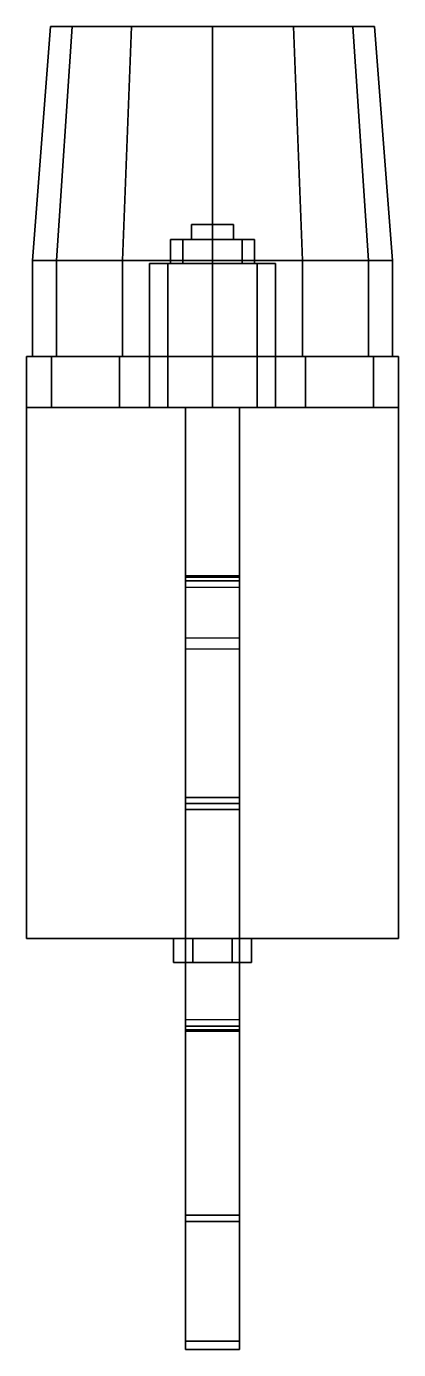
# Model space of a CAD drawing. Extents: x -0.62 to 0.62, y -1.82 to 2.59.
import ezdxf

# ---------------------------------------------------------------- set-up
doc = ezdxf.new("R2010")
doc.units = 0
doc.layers.add('SLEEVE', color=5, linetype='CONTINUOUS')

msp = doc.modelspace()

# ---------------------------------------------------------------- linework, layer by layer
at = {"layer": 'SLEEVE'}
for points in [[(-0.4677, 2.59, 0.27), (-0.54, 2.59), (-0.6, 1.81), (-0.5196, 1.81, 0.3)], [(-0.54, 2.59), (-0.4677, 2.59, -0.27), (-0.5196, 1.81, -0.3), (-0.6, 1.81)], [(-0.433, 2.59, 0.25), (-0.5, 2.59), (-0.54, 2.59), (-0.4677, 2.59, 0.27)], [(-0.5, 2.59), (-0.433, 2.59, -0.25), (-0.4677, 2.59, -0.27), (-0.54, 2.59)], [(-0.27, 2.59, 0.4677), (-0.4677, 2.59, 0.27), (-0.5196, 1.81, 0.3), (-0.3, 1.81, 0.5196)], [(-0.4677, 2.59, -0.27), (-0.27, 2.59, -0.4677), (-0.3, 1.81, -0.5196), (-0.5196, 1.81, -0.3)], [(-0.25, 2.59, 0.433), (-0.433, 2.59, 0.25), (-0.4677, 2.59, 0.27), (-0.27, 2.59, 0.4677)], [(-0.433, 2.59, -0.25), (-0.25, 2.59, -0.433), (-0.27, 2.59, -0.4677), (-0.4677, 2.59, -0.27)], [(0, 2.59, 0.54), (-0.27, 2.59, 0.4677), (-0.3, 1.81, 0.5196), (0, 1.81, 0.6)], [(-0.27, 2.59, -0.4677), (0, 2.59, -0.54), (0, 1.81, -0.6), (-0.3, 1.81, -0.5196)], [(0, 2.59, 0.5), (-0.25, 2.59, 0.433), (-0.27, 2.59, 0.4677), (0, 2.59, 0.54)], [(-0.25, 2.59, -0.433), (0, 2.59, -0.5), (0, 2.59, -0.54), (-0.27, 2.59, -0.4677)], [(0.27, 2.59, 0.4677), (0, 2.59, 0.54), (0, 1.81, 0.6), (0.3, 1.81, 0.5196)], [(0, 2.59, -0.54), (0.27, 2.59, -0.4677), (0.3, 1.81, -0.5196), (0, 1.81, -0.6)], [(0.25, 2.59, 0.433), (0, 2.59, 0.5), (0, 2.59, 0.54), (0.27, 2.59, 0.4677)], [(0, 2.59, -0.5), (0.25, 2.59, -0.433), (0.27, 2.59, -0.4677), (0, 2.59, -0.54)], [(0.25, 2.59, -0.433), (0.433, 2.59, -0.25), (0.4677, 2.59, -0.27), (0.27, 2.59, -0.4677)], [(0.433, 2.59, 0.25), (0.25, 2.59, 0.433), (0.27, 2.59, 0.4677), (0.4677, 2.59, 0.27)], [(0.4677, 2.59, 0.27), (0.27, 2.59, 0.4677), (0.3, 1.81, 0.5196), (0.5196, 1.81, 0.3)], [(0.27, 2.59, -0.4677), (0.4677, 2.59, -0.27), (0.5196, 1.81, -0.3), (0.3, 1.81, -0.5196)], [(0.433, 2.59, -0.25), (0.5, 2.59), (0.54, 2.59), (0.4677, 2.59, -0.27)], [(0.5, 2.59), (0.433, 2.59, 0.25), (0.4677, 2.59, 0.27), (0.54, 2.59)], [(0.54, 2.59), (0.4677, 2.59, 0.27), (0.5196, 1.81, 0.3), (0.6, 1.81)], [(0.4677, 2.59, -0.27), (0.54, 2.59), (0.6, 1.81), (0.5196, 1.81, -0.3)], [(0, 1.93, 1.01), (-0.07, 1.93, 0.94), (-0.07, 1.88, 0.94), (0, 1.88, 1.01)], [(-0.07, 1.93, 0.94), (0, 1.93, 0.87), (0, 1.88, 0.87), (-0.07, 1.88, 0.94)], [(0.07, 1.93, 0.94), (0, 1.93, 0.87), (-0.07, 1.93, 0.94), (0, 1.93, 1.01)], [(-0.07, 1.93, -0.94), (0, 1.93, -0.87), (0.07, 1.93, -0.94), (0, 1.93, -1.01)], [(0, 1.93, -0.87), (-0.07, 1.93, -0.94), (-0.07, 1.88, -0.94), (0, 1.88, -0.87)], [(-0.07, 1.93, -0.94), (0, 1.93, -1.01), (0, 1.88, -1.01), (-0.07, 1.88, -0.94)], [(0.07, 1.93, 0.94), (0, 1.93, 1.01), (0, 1.88, 1.01), (0.07, 1.88, 0.94)], [(0, 1.93, 0.87), (0.07, 1.93, 0.94), (0.07, 1.88, 0.94), (0, 1.88, 0.87)], [(0.07, 1.93, -0.94), (0, 1.93, -0.87), (0, 1.88, -0.87), (0.07, 1.88, -0.94)], [(0, 1.93, -1.01), (0.07, 1.93, -0.94), (0.07, 1.88, -0.94), (0, 1.88, -1.01)], [(-0.099, 1.88, 1.039), (-0.14, 1.88, 0.94), (-0.14, 1.8, 0.94), (-0.099, 1.8, 1.039)], [(-0.14, 1.88, 0.94), (-0.099, 1.88, 0.841), (-0.099, 1.8, 0.841), (-0.14, 1.8, 0.94)], [(0.099, 1.88, 1.039), (-0.14, 1.88, 0.94), (-0.099, 1.88, 1.039), (0, 1.88, 1.08)], [(0.14, 1.88, 0.94), (-0.099, 1.88, 0.841), (-0.14, 1.88, 0.94), (0.099, 1.88, 1.039)], [(-0.099, 1.88, -0.841), (0, 1.88, -0.8), (0.099, 1.88, -0.841), (-0.14, 1.88, -0.94)], [(-0.14, 1.88, -0.94), (0.099, 1.88, -0.841), (0.14, 1.88, -0.94), (-0.099, 1.88, -1.039)], [(-0.099, 1.88, -0.841), (-0.14, 1.88, -0.94), (-0.14, 1.8, -0.94), (-0.099, 1.8, -0.841)], [(-0.14, 1.88, -0.94), (-0.099, 1.88, -1.039), (-0.099, 1.8, -1.039), (-0.14, 1.8, -0.94)], [(0, 1.88, 1.08), (-0.099, 1.88, 1.039), (-0.099, 1.8, 1.039), (0, 1.8, 1.08)], [(-0.099, 1.88, 0.841), (0, 1.88, 0.8), (0, 1.8, 0.8), (-0.099, 1.8, 0.841)], [(0.099, 1.88, 0.841), (0, 1.88, 0.8), (-0.099, 1.88, 0.841), (0.14, 1.88, 0.94)], [(-0.099, 1.88, -1.039), (0.14, 1.88, -0.94), (0.099, 1.88, -1.039), (0, 1.88, -1.08)], [(0, 1.88, -0.8), (-0.099, 1.88, -0.841), (-0.099, 1.8, -0.841), (0, 1.8, -0.8)], [(-0.099, 1.88, -1.039), (0, 1.88, -1.08), (0, 1.8, -1.08), (-0.099, 1.8, -1.039)], [(0.099, 1.88, 1.039), (0, 1.88, 1.08), (0, 1.8, 1.08), (0.099, 1.8, 1.039)], [(0, 1.88, 0.8), (0.099, 1.88, 0.841), (0.099, 1.8, 0.841), (0, 1.8, 0.8)], [(0.099, 1.88, -0.841), (0, 1.88, -0.8), (0, 1.8, -0.8), (0.099, 1.8, -0.841)], [(0, 1.88, -1.08), (0.099, 1.88, -1.039), (0.099, 1.8, -1.039), (0, 1.8, -1.08)], [(0.14, 1.88, 0.94), (0.099, 1.88, 1.039), (0.099, 1.8, 1.039), (0.14, 1.8, 0.94)], [(0.099, 1.88, 0.841), (0.14, 1.88, 0.94), (0.14, 1.8, 0.94), (0.099, 1.8, 0.841)], [(0.14, 1.88, -0.94), (0.099, 1.88, -0.841), (0.099, 1.8, -0.841), (0.14, 1.8, -0.94)], [(0.099, 1.88, -1.039), (0.14, 1.88, -0.94), (0.14, 1.8, -0.94), (0.099, 1.8, -1.039)], [(-0.5196, 1.81, 0.3), (-0.6, 1.81), (-0.6, 1.49), (-0.5196, 1.49, 0.3)], [(-0.6, 1.81), (-0.5196, 1.81, -0.3), (-0.5196, 1.49, -0.3), (-0.6, 1.49)], [(-0.3, 1.81, 0.5196), (-0.5196, 1.81, 0.3), (-0.5196, 1.49, 0.3), (-0.3, 1.49, 0.5196)], [(-0.5196, 1.81, -0.3), (-0.3, 1.81, -0.5196), (-0.3, 1.49, -0.5196), (-0.5196, 1.49, -0.3)], [(0, 1.81, 0.6), (-0.3, 1.81, 0.5196), (-0.3, 1.49, 0.5196), (0, 1.49, 0.6)], [(-0.3, 1.81, -0.5196), (0, 1.81, -0.6), (0, 1.49, -0.6), (-0.3, 1.49, -0.5196)], [(0.3, 1.81, 0.5196), (0, 1.81, 0.6), (0, 1.49, 0.6), (0.3, 1.49, 0.5196)], [(0, 1.81, -0.6), (0.3, 1.81, -0.5196), (0.3, 1.49, -0.5196), (0, 1.49, -0.6)], [(0.5196, 1.81, 0.3), (0.3, 1.81, 0.5196), (0.3, 1.49, 0.5196), (0.5196, 1.49, 0.3)], [(0.3, 1.81, -0.5196), (0.5196, 1.81, -0.3), (0.5196, 1.49, -0.3), (0.3, 1.49, -0.5196)], [(0.6, 1.81), (0.5196, 1.81, 0.3), (0.5196, 1.49, 0.3), (0.6, 1.49)], [(0.5196, 1.81, -0.3), (0.6, 1.81), (0.6, 1.49), (0.5196, 1.49, -0.3)], [(-0.1485, 1.8, 1.1485), (-0.21, 1.8, 1), (-0.21, 1.32, 1), (-0.1485, 1.32, 1.1485)], [(-0.21, 1.8, 1), (-0.1485, 1.8, 0.8515), (-0.1485, 1.32, 0.8515), (-0.21, 1.32, 1)], [(0.21, 1.8, 1), (-0.1485, 1.8, 0.8515), (-0.21, 1.8, 1), (0.1485, 1.8, 1.1485)], [(0.1485, 1.8, 1.1485), (-0.21, 1.8, 1), (-0.1485, 1.8, 1.1485), (0, 1.8, 1.21)], [(-0.21, 1.8, -1), (0.1485, 1.8, -0.8515), (0.21, 1.8, -1), (-0.1485, 1.8, -1.1485)], [(-0.1485, 1.8, -0.8515), (0, 1.8, -0.79), (0.1485, 1.8, -0.8515), (-0.21, 1.8, -1)], [(-0.1485, 1.8, -0.8515), (-0.21, 1.8, -1), (-0.21, 1.32, -1), (-0.1485, 1.32, -0.8515)], [(-0.21, 1.8, -1), (-0.1485, 1.8, -1.1485), (-0.1485, 1.32, -1.1485), (-0.21, 1.32, -1)], [(0, 1.8, 1.21), (-0.1485, 1.8, 1.1485), (-0.1485, 1.32, 1.1485), (0, 1.32, 1.21)], [(-0.1485, 1.8, 0.8515), (0, 1.8, 0.79), (0, 1.32, 0.79), (-0.1485, 1.32, 0.8515)], [(0.1485, 1.8, 0.8515), (0, 1.8, 0.79), (-0.1485, 1.8, 0.8515), (0.21, 1.8, 1)], [(-0.1485, 1.8, -1.1485), (0.21, 1.8, -1), (0.1485, 1.8, -1.1485), (0, 1.8, -1.21)], [(0, 1.8, -0.79), (-0.1485, 1.8, -0.8515), (-0.1485, 1.32, -0.8515), (0, 1.32, -0.79)], [(-0.1485, 1.8, -1.1485), (0, 1.8, -1.21), (0, 1.32, -1.21), (-0.1485, 1.32, -1.1485)], [(0.1485, 1.8, 1.1485), (0, 1.8, 1.21), (0, 1.32, 1.21), (0.1485, 1.32, 1.1485)], [(0, 1.8, 0.79), (0.1485, 1.8, 0.8515), (0.1485, 1.32, 0.8515), (0, 1.32, 0.79)], [(0.1485, 1.8, -0.8515), (0, 1.8, -0.79), (0, 1.32, -0.79), (0.1485, 1.32, -0.8515)], [(0, 1.8, -1.21), (0.1485, 1.8, -1.1485), (0.1485, 1.32, -1.1485), (0, 1.32, -1.21)], [(0.21, 1.8, 1), (0.1485, 1.8, 1.1485), (0.1485, 1.32, 1.1485), (0.21, 1.32, 1)], [(0.1485, 1.8, 0.8515), (0.21, 1.8, 1), (0.21, 1.32, 1), (0.1485, 1.32, 0.8515)], [(0.21, 1.8, -1), (0.1485, 1.8, -0.8515), (0.1485, 1.32, -0.8515), (0.21, 1.32, -1)], [(0.1485, 1.8, -1.1485), (0.21, 1.8, -1), (0.21, 1.32, -1), (0.1485, 1.32, -1.1485)], [(-0.5369, 1.49, 0.31), (-0.62, 1.49), (-0.62, 1.32), (-0.5369, 1.32, 0.31)], [(-0.62, 1.49), (-0.5369, 1.49, -0.31), (-0.5369, 1.32, -0.31), (-0.62, 1.32)], [(-0.5196, 1.49, 0.3), (-0.6, 1.49), (-0.62, 1.49), (-0.5369, 1.49, 0.31)], [(-0.6, 1.49), (-0.5196, 1.49, -0.3), (-0.5369, 1.49, -0.31), (-0.62, 1.49)], [(-0.31, 1.49, 0.5369), (-0.5369, 1.49, 0.31), (-0.5369, 1.32, 0.31), (-0.31, 1.32, 0.5369)], [(-0.5369, 1.49, -0.31), (-0.31, 1.49, -0.5369), (-0.31, 1.32, -0.5369), (-0.5369, 1.32, -0.31)], [(-0.3, 1.49, 0.5196), (-0.5196, 1.49, 0.3), (-0.5369, 1.49, 0.31), (-0.31, 1.49, 0.5369)], [(-0.5196, 1.49, -0.3), (-0.3, 1.49, -0.5196), (-0.31, 1.49, -0.5369), (-0.5369, 1.49, -0.31)], [(0, 1.49, 0.62), (-0.31, 1.49, 0.5369), (-0.31, 1.32, 0.5369), (0, 1.32, 0.62)], [(-0.31, 1.49, -0.5369), (0, 1.49, -0.62), (0, 1.32, -0.62), (-0.31, 1.32, -0.5369)], [(0, 1.49, 0.6), (-0.3, 1.49, 0.5196), (-0.31, 1.49, 0.5369), (0, 1.49, 0.62)], [(-0.3, 1.49, -0.5196), (0, 1.49, -0.6), (0, 1.49, -0.62), (-0.31, 1.49, -0.5369)], [(0.31, 1.49, 0.5369), (0, 1.49, 0.62), (0, 1.32, 0.62), (0.31, 1.32, 0.5369)], [(0, 1.49, -0.62), (0.31, 1.49, -0.5369), (0.31, 1.32, -0.5369), (0, 1.32, -0.62)], [(0.3, 1.49, 0.5196), (0, 1.49, 0.6), (0, 1.49, 0.62), (0.31, 1.49, 0.5369)], [(0, 1.49, -0.6), (0.3, 1.49, -0.5196), (0.31, 1.49, -0.5369), (0, 1.49, -0.62)], [(0.3, 1.49, -0.5196), (0.5196, 1.49, -0.3), (0.5369, 1.49, -0.31), (0.31, 1.49, -0.5369)], [(0.5196, 1.49, 0.3), (0.3, 1.49, 0.5196), (0.31, 1.49, 0.5369), (0.5369, 1.49, 0.31)], [(0.5369, 1.49, 0.31), (0.31, 1.49, 0.5369), (0.31, 1.32, 0.5369), (0.5369, 1.32, 0.31)], [(0.31, 1.49, -0.5369), (0.5369, 1.49, -0.31), (0.5369, 1.32, -0.31), (0.31, 1.32, -0.5369)], [(0.5196, 1.49, -0.3), (0.6, 1.49), (0.62, 1.49), (0.5369, 1.49, -0.31)], [(0.6, 1.49), (0.5196, 1.49, 0.3), (0.5369, 1.49, 0.31), (0.62, 1.49)], [(0.62, 1.49), (0.5369, 1.49, 0.31), (0.5369, 1.32, 0.31), (0.62, 1.32)], [(0.5369, 1.49, -0.31), (0.62, 1.49), (0.62, 1.32), (0.5369, 1.32, -0.31)], [(-0.62, 1.32, -1.23), (-0.62, -0.45, -1.23), (-0.62, -0.45, 1.23), (-0.62, 1.32, 1.23)], [(0.62, 1.32, 1.23), (0.62, 1.32, -1.23), (-0.62, 1.32, -1.23), (-0.62, 1.32, 1.23)], [(-0.62, 1.32, 1.23), (-0.62, -0.45, 1.23), (-0.09, -0.45, 1.41), (-0.09, 1.32, 1.41)], [(0.09, 1.32, 1.41), (0.62, 1.32, 1.23), (-0.62, 1.32, 1.23), (-0.09, 1.32, 1.41)], [(-0.62, -0.45, -1.23), (-0.62, 1.32, -1.23), (-0.09, 1.32, -1.41), (-0.09, -0.45, -1.41)], [(-0.09, 1.32, -1.41), (-0.62, 1.32, -1.23), (0.62, 1.32, -1.23), (0.09, 1.32, -1.41)], [(-0.09, 1.32, 1.41), (-0.09, -0.45, 1.41), (0.09, -0.45, 1.41), (0.09, 1.32, 1.41)], [(-0.09, -0.45, -1.41), (-0.09, 1.32, -1.41), (0.09, 1.32, -1.41), (0.09, -0.45, -1.41)], [(0.09, 0.7424, -1.7923), (0.09, 1.32, -1.41), (-0.09, 1.32, -1.41), (-0.09, 0.7424, -1.7923)], [(0.09, 1.32, -1.45), (0.09, 0.7539, -1.82), (-0.09, 0.7539, -1.82), (-0.09, 1.32, -1.45)], [(-0.09, 0.7424, -1.7923), (-0.09, 1.32, -1.41), (-0.09, 1.32, -1.45), (-0.09, 0.7539, -1.82)], [(-0.09, 1.32, -1.41), (0.09, 1.32, -1.41), (0.09, 1.32, -1.45), (-0.09, 1.32, -1.45)], [(0.09, -0.45, 1.41), (0.62, -0.45, 1.23), (0.62, 1.32, 1.23), (0.09, 1.32, 1.41)], [(0.09, 1.32, -1.41), (0.62, 1.32, -1.23), (0.62, -0.45, -1.23), (0.09, -0.45, -1.41)], [(0.09, 1.32, -1.41), (0.09, 0.7424, -1.7923), (0.09, 0.7539, -1.82), (0.09, 1.32, -1.45)], [(0.62, -0.45, 1.23), (0.62, -0.45, -1.23), (0.62, 1.32, -1.23), (0.62, 1.32, 1.23)], [(-0.09, 0.7585, -1.7923), (-0.09, 0.7215, -1.8077), (-0.09, 0.5149, -1.3088), (-0.09, 0.5518, -1.2935)], [(0.09, 0.5518, -1.2935), (0.09, 0.7585, -1.7923), (-0.09, 0.7585, -1.7923), (-0.09, 0.5518, -1.2935)], [(0.09, 0.7539, -1.82), (0.09, 0, -1.97), (-0.09, 0, -1.97), (-0.09, 0.7539, -1.82)], [(-0.09, 0, -1.94), (-0.09, 0.7424, -1.7923), (-0.09, 0.7539, -1.82), (-0.09, 0, -1.97)], [(0.09, 0.5149, -1.3088), (0.09, 0.7215, -1.8077), (0.09, 0.7585, -1.7923), (0.09, 0.5518, -1.2935)], [(0.09, 0.7424, -1.7923), (0.09, 0, -1.94), (0.09, 0, -1.97), (0.09, 0.7539, -1.82)], [(0.09, 0, -1.94), (0.09, 0.7424, -1.7923), (-0.09, 0.7424, -1.7923), (-0.09, 0, -1.94)], [(-0.09, 0.5149, -1.3088), (-0.09, 0.7215, -1.8077), (0.09, 0.7215, -1.8077), (0.09, 0.5149, -1.3088)], [(-0.09, 0.02, -1.95), (-0.09, -0.02, -1.95), (-0.09, -0.02, -1.41), (-0.09, 0.02, -1.41)], [(0.09, 0.02, -1.41), (0.09, 0.02, -1.95), (-0.09, 0.02, -1.95), (-0.09, 0.02, -1.41)], [(0.09, 0, -1.97), (0.09, -0.7539, -1.82), (-0.09, -0.7539, -1.82), (-0.09, 0, -1.97)], [(-0.09, -0.7424, -1.7923), (-0.09, 0, -1.94), (-0.09, 0, -1.97), (-0.09, -0.7539, -1.82)], [(0.09, -0.02, -1.41), (0.09, -0.02, -1.95), (0.09, 0.02, -1.95), (0.09, 0.02, -1.41)], [(0.09, 0, -1.94), (0.09, -0.7424, -1.7923), (0.09, -0.7539, -1.82), (0.09, 0, -1.97)], [(0.09, -0.7424, -1.7923), (0.09, 0, -1.94), (-0.09, 0, -1.94), (-0.09, -0.7424, -1.7923)], [(-0.09, -0.02, -1.41), (-0.09, -0.02, -1.95), (0.09, -0.02, -1.95), (0.09, -0.02, -1.41)], [(-0.62, -0.45, 1.23), (-0.62, -0.45, -1.23), (0.62, -0.45, -1.23), (0.62, -0.45, 1.23)], [(-0.09, -0.45, 1.41), (-0.62, -0.45, 1.23), (0.62, -0.45, 1.23), (0.09, -0.45, 1.41)], [(0.09, -0.45, -1.41), (0.62, -0.45, -1.23), (-0.62, -0.45, -1.23), (-0.09, -0.45, -1.41)], [(-0.065, -0.45, 1.0526), (-0.13, -0.45, 0.94), (-0.13, -0.53, 0.94), (-0.065, -0.53, 1.0526)], [(-0.13, -0.45, 0.94), (-0.065, -0.45, 0.8274), (-0.065, -0.53, 0.8274), (-0.13, -0.53, 0.94)], [(-0.065, -0.45, -0.8274), (-0.13, -0.45, -0.94), (-0.13, -0.53, -0.94), (-0.065, -0.53, -0.8274)], [(-0.13, -0.45, -0.94), (-0.065, -0.45, -1.0526), (-0.065, -0.53, -1.0526), (-0.13, -0.53, -0.94)], [(0.09, -0.45, -1.41), (0.09, -0.7215, -1.8077), (-0.09, -0.7215, -1.8077), (-0.09, -0.45, -1.41)], [(-0.09, -0.45, -1.2935), (-0.09, -0.7585, -1.7923), (0.09, -0.7585, -1.7923), (0.09, -0.45, -1.2935)], [(-0.09, -0.7215, -1.8077), (-0.09, -0.7585, -1.7923), (-0.09, -0.45, -1.2935), (-0.09, -0.45, -1.41)], [(0.065, -0.45, 1.0526), (-0.065, -0.45, 1.0526), (-0.065, -0.53, 1.0526), (0.065, -0.53, 1.0526)], [(-0.065, -0.45, 0.8274), (0.065, -0.45, 0.8274), (0.065, -0.53, 0.8274), (-0.065, -0.53, 0.8274)], [(0.065, -0.45, -0.8274), (-0.065, -0.45, -0.8274), (-0.065, -0.53, -0.8274), (0.065, -0.53, -0.8274)], [(-0.065, -0.45, -1.0526), (0.065, -0.45, -1.0526), (0.065, -0.53, -1.0526), (-0.065, -0.53, -1.0526)], [(0.13, -0.45, 0.94), (0.065, -0.45, 1.0526), (0.065, -0.53, 1.0526), (0.13, -0.53, 0.94)], [(0.065, -0.45, 0.8274), (0.13, -0.45, 0.94), (0.13, -0.53, 0.94), (0.065, -0.53, 0.8274)], [(0.13, -0.45, -0.94), (0.065, -0.45, -0.8274), (0.065, -0.53, -0.8274), (0.13, -0.53, -0.94)], [(0.065, -0.45, -1.0526), (0.13, -0.45, -0.94), (0.13, -0.53, -0.94), (0.065, -0.53, -1.0526)], [(0.09, -0.45, -1.2935), (0.09, -0.7585, -1.7923), (0.09, -0.7215, -1.8077), (0.09, -0.45, -1.41)], [(-0.065, -0.53, 1.0526), (-0.13, -0.53, 0.94), (-0.065, -0.53, 0.8274), (0.065, -0.53, 1.0526)], [(-0.065, -0.53, -1.0526), (0.065, -0.53, -0.8274), (-0.065, -0.53, -0.8274), (-0.13, -0.53, -0.94)], [(0.065, -0.53, 1.0526), (-0.065, -0.53, 0.8274), (0.065, -0.53, 0.8274), (0.13, -0.53, 0.94)], [(0.065, -0.53, -1.0526), (0.13, -0.53, -0.94), (0.065, -0.53, -0.8274), (-0.065, -0.53, -1.0526)], [(0.09, -1.3718, -1.3718), (0.09, -0.7424, -1.7923), (-0.09, -0.7424, -1.7923), (-0.09, -1.3718, -1.3718)], [(-0.09, -1.3718, -1.3718), (-0.09, -0.7424, -1.7923), (-0.09, -0.7539, -1.82), (-0.09, -1.393, -1.393)], [(0.09, -0.7424, -1.7923), (0.09, -1.3718, -1.3718), (0.09, -1.393, -1.393), (0.09, -0.7539, -1.82)], [(0.09, -0.7539, -1.82), (0.09, -1.393, -1.393), (-0.09, -1.393, -1.393), (-0.09, -0.7539, -1.82)], [(0.09, -1.7923, -0.7424), (0.09, -1.3718, -1.3718), (-0.09, -1.3718, -1.3718), (-0.09, -1.7923, -0.7424)], [(-0.09, -1.7923, -0.7424), (-0.09, -1.3718, -1.3718), (-0.09, -1.393, -1.393), (-0.09, -1.82, -0.7539)], [(0.09, -1.393, -1.393), (0.09, -1.82, -0.7539), (-0.09, -1.82, -0.7539), (-0.09, -1.393, -1.393)], [(0.09, -1.3718, -1.3718), (0.09, -1.7923, -0.7424), (0.09, -1.82, -0.7539), (0.09, -1.393, -1.393)], [(0.09, -1.7923, -0.7424), (-0.09, -1.7923, -0.7424), (-0.09, -1.82, -0.7539), (0.09, -1.82, -0.7539)]]:
    msp.add_3dface(points, dxfattribs=at)

doc.saveas('drawing.dxf')
